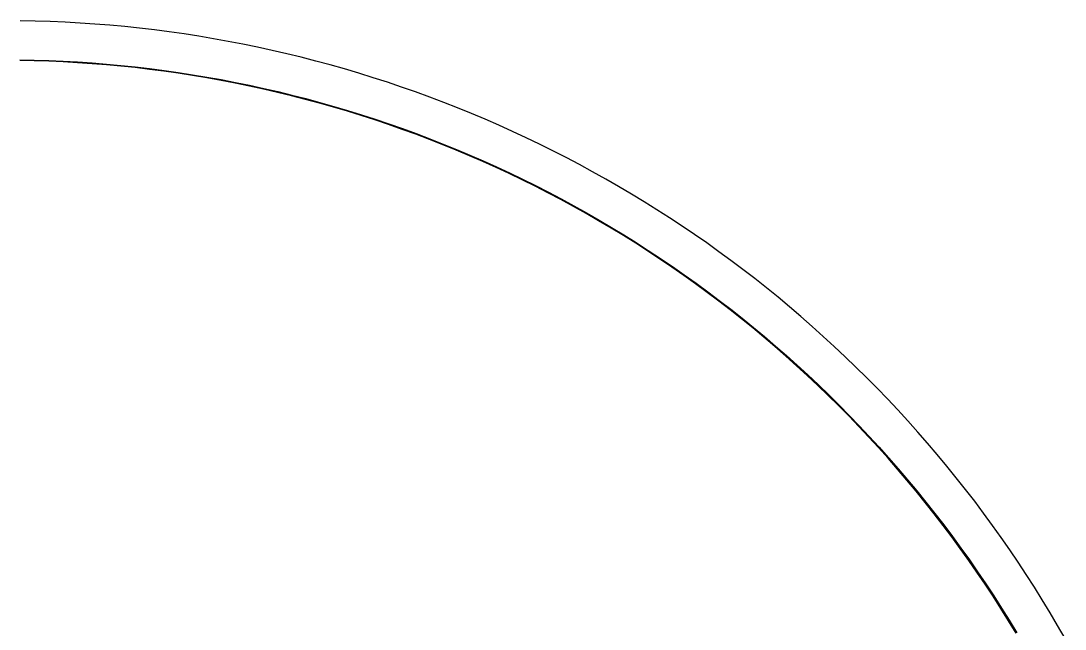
# Model space of a CAD drawing. Extents: x -18 to 132, y -42 to 114.
# Drawn here: x 55 to 121.4, y 74.8 to 113.5 of the extents above; entities that cross this region are included whole.
import ezdxf

# ---------------------------------------------------------------- set-up
doc = ezdxf.new("R2010")
doc.units = 0

msp = doc.modelspace()

# ---------------------------------------------------------------- linework, layer by layer
for p, q in [((55.9019, 113.477), (54.951, 113.494)), ((56.8526, 113.447), (55.9019, 113.477)), ((57.8027, 113.407), (56.8526, 113.447)), ((58.7523, 113.354), (57.8027, 113.407)), ((59.7012, 113.29), (58.7523, 113.354)), ((60.6493, 113.214), (59.7012, 113.29)), ((61.5963, 113.127), (60.6493, 113.214)), ((62.5422, 113.028), (61.5963, 113.127)), ((63.4868, 112.917), (62.5422, 113.028)), ((64.43, 112.795), (63.4868, 112.917)), ((65.3716, 112.661), (64.43, 112.795)), ((66.3115, 112.516), (65.3716, 112.661)), ((67.2495, 112.359), (66.3115, 112.516)), ((68.1856, 112.191), (67.2495, 112.359)), ((69.1195, 112.011), (68.1856, 112.191)), ((70.0511, 111.82), (69.1195, 112.011)), ((70.9803, 111.617), (70.0511, 111.82)), ((55.84, 110.952), (54.92, 110.969)), ((54.9207, 111.019), (55.8412, 111.002)), ((55.8412, 111.002), (56.7615, 110.974)), ((56.7615, 110.974), (57.6813, 110.935)), ((71.907, 111.403), (70.9803, 111.617)), ((72.831, 111.177), (71.907, 111.403)), ((73.7521, 110.941), (72.831, 111.177)), ((56.7596, 110.924), (55.84, 110.952)), ((57.6788, 110.885), (56.7596, 110.924)), ((58.5975, 110.834), (57.6788, 110.885)), ((57.6813, 110.935), (58.6006, 110.884)), ((59.5155, 110.772), (58.5975, 110.834)), ((58.6006, 110.884), (59.5192, 110.822)), ((60.4326, 110.699), (59.5155, 110.772)), ((59.5192, 110.822), (60.4369, 110.748)), ((61.3488, 110.614), (60.4326, 110.699)), ((60.4369, 110.748), (61.3537, 110.664)), ((62.2639, 110.518), (61.3488, 110.614)), ((61.3537, 110.664), (62.2694, 110.568)), ((63.1777, 110.411), (62.2639, 110.518)), ((62.2694, 110.568), (63.1839, 110.461)), ((64.0902, 110.293), (63.1777, 110.411)), ((63.1839, 110.461), (64.0969, 110.342)), ((65.0011, 110.163), (64.0902, 110.293)), ((64.0969, 110.342), (65.0085, 110.213)), ((74.6702, 110.693), (73.7521, 110.941)), ((75.5853, 110.433), (74.6702, 110.693)), ((76.4971, 110.163), (75.5853, 110.433)), ((65.9104, 110.023), (65.0011, 110.163)), ((65.0085, 110.213), (65.9183, 110.072)), ((66.8179, 109.871), (65.9104, 110.023)), ((65.9183, 110.072), (66.8264, 109.92)), ((67.7234, 109.708), (66.8179, 109.871)), ((66.8264, 109.92), (67.7326, 109.757)), ((68.6269, 109.534), (67.7234, 109.708)), ((67.7326, 109.757), (68.6366, 109.583)), ((77.4055, 109.881), (76.4971, 110.163)), ((78.3103, 109.588), (77.4055, 109.881)), ((69.5282, 109.349), (68.6269, 109.534)), ((68.6366, 109.583), (69.5385, 109.398)), ((70.4271, 109.153), (69.5282, 109.349)), ((69.5385, 109.398), (70.4381, 109.202)), ((71.3236, 108.946), (70.4271, 109.153)), ((70.4381, 109.202), (71.3351, 108.995)), ((71.3351, 108.995), (72.2296, 108.777)), ((79.2115, 109.285), (78.3103, 109.588)), ((80.109, 108.97), (79.2115, 109.285)), ((81.0024, 108.644), (80.109, 108.97)), ((72.2174, 108.728), (71.3236, 108.946)), ((73.1086, 108.499), (72.2174, 108.728)), ((72.2296, 108.777), (73.1213, 108.547)), ((73.9968, 108.259), (73.1086, 108.499)), ((73.1213, 108.547), (74.0101, 108.307)), ((74.0101, 108.307), (74.8959, 108.056)), ((81.8919, 108.307), (81.0024, 108.644)), ((82.7771, 107.959), (81.8919, 108.307)), ((74.882, 108.008), (73.9968, 108.259)), ((75.7641, 107.747), (74.882, 108.008)), ((74.8959, 108.056), (75.7786, 107.794)), ((76.6429, 107.474), (75.7641, 107.747)), ((75.7786, 107.794), (76.658, 107.522)), ((83.658, 107.601), (82.7771, 107.959)), ((77.5183, 107.191), (76.6429, 107.474)), ((76.658, 107.522), (77.534, 107.238)), ((78.3901, 106.897), (77.5183, 107.191)), ((77.534, 107.238), (78.4064, 106.944)), ((84.5344, 107.231), (83.658, 107.601)), ((85.4062, 106.851), (84.5344, 107.231)), ((79.2583, 106.592), (78.3901, 106.897)), ((78.4064, 106.944), (79.2752, 106.639)), ((80.1227, 106.277), (79.2583, 106.592)), ((79.2752, 106.639), (80.1401, 106.324)), ((80.1401, 106.324), (81.0011, 105.998)), ((86.2733, 106.461), (85.4062, 106.851)), ((87.1355, 106.059), (86.2733, 106.461)), ((80.9831, 105.951), (80.1227, 106.277)), ((81.8395, 105.615), (80.9831, 105.951)), ((81.0011, 105.998), (81.8581, 105.661)), ((81.8581, 105.661), (82.7108, 105.314)), ((87.9928, 105.647), (87.1355, 106.059)), ((88.8449, 105.225), (87.9928, 105.647)), ((82.6917, 105.268), (81.8395, 105.615)), ((83.5396, 104.911), (82.6917, 105.268)), ((82.7108, 105.314), (83.5592, 104.957)), ((89.6917, 104.792), (88.8449, 105.225)), ((84.383, 104.543), (83.5396, 104.911)), ((83.5592, 104.957), (84.4032, 104.589)), ((85.2218, 104.165), (84.383, 104.543)), ((84.4032, 104.589), (85.2426, 104.21)), ((90.5332, 104.349), (89.6917, 104.792)), ((91.3692, 103.895), (90.5332, 104.349)), ((86.0559, 103.777), (85.2218, 104.165)), ((85.2426, 104.21), (86.0773, 103.822)), ((86.8853, 103.378), (86.0559, 103.777)), ((86.0773, 103.822), (86.9072, 103.423)), ((92.1996, 103.432), (91.3692, 103.895)), ((87.7096, 102.969), (86.8853, 103.378)), ((86.9072, 103.423), (87.7321, 103.014)), ((87.7321, 103.014), (88.5519, 102.595)), ((93.0242, 102.958), (92.1996, 103.432)), ((88.5289, 102.551), (87.7096, 102.969)), ((89.343, 102.122), (88.5289, 102.551)), ((88.5519, 102.595), (89.3665, 102.166)), ((93.843, 102.474), (93.0242, 102.958)), ((94.6557, 101.98), (93.843, 102.474)), ((90.1517, 101.683), (89.343, 102.122)), ((89.3665, 102.166), (90.1758, 101.727)), ((90.955, 101.235), (90.1517, 101.683)), ((90.1758, 101.727), (90.9797, 101.278)), ((95.4623, 101.476), (94.6557, 101.98)), ((91.7528, 100.776), (90.955, 101.235)), ((90.9797, 101.278), (91.778, 100.82)), ((96.2627, 100.962), (95.4623, 101.476)), ((92.5448, 100.308), (91.7528, 100.776)), ((91.778, 100.82), (92.5706, 100.351)), ((92.5706, 100.351), (93.3573, 99.8729)), ((97.0567, 100.439), (96.2627, 100.962)), ((97.8442, 99.9057), (97.0567, 100.439)), ((93.3311, 99.8304), (92.5448, 100.308)), ((94.1114, 99.3429), (93.3311, 99.8304)), ((93.3573, 99.8729), (94.1382, 99.3851)), ((98.6251, 99.3628), (97.8442, 99.9057)), ((94.8857, 98.8459), (94.1114, 99.3429)), ((94.1382, 99.3851), (94.913, 98.8878)), ((99.3993, 98.8104), (98.6251, 99.3628)), ((95.6539, 98.3394), (94.8857, 98.8459)), ((94.913, 98.8878), (95.6817, 98.381)), ((96.4157, 97.8236), (95.6539, 98.3394)), ((95.6817, 98.381), (96.444, 97.8648)), ((100.167, 98.2486), (99.3993, 98.8104)), ((97.1712, 97.2984), (96.4157, 97.8236)), ((96.444, 97.8648), (97.2, 97.3393)), ((100.927, 97.6774), (100.167, 98.2486)), ((101.68, 97.0968), (100.927, 97.6774)), ((97.9202, 96.764), (97.1712, 97.2984)), ((97.2, 97.3393), (97.9495, 96.8046)), ((102.427, 96.5071), (101.68, 97.0968)), ((98.6626, 96.2205), (97.9202, 96.764)), ((97.9495, 96.8046), (98.6923, 96.2606)), ((103.165, 95.9083), (102.427, 96.5071)), ((99.3982, 95.6679), (98.6626, 96.2205)), ((98.6923, 96.2606), (99.4285, 95.7077)), ((99.4285, 95.7077), (100.158, 95.1457)), ((103.897, 95.3005), (103.165, 95.9083)), ((100.127, 95.1063), (99.3982, 95.6679)), ((100.849, 94.5358), (100.127, 95.1063)), ((100.158, 95.1457), (100.88, 94.5748)), ((104.621, 94.6837), (103.897, 95.3005)), ((101.564, 93.9565), (100.849, 94.5358)), ((100.88, 94.5748), (101.595, 93.9951)), ((105.337, 94.0581), (104.621, 94.6837)), ((102.271, 93.3684), (101.564, 93.9565)), ((101.595, 93.9951), (102.303, 93.4067)), ((106.046, 93.4237), (105.337, 94.0581)), ((102.972, 92.7717), (102.271, 93.3684)), ((102.303, 93.4067), (103.004, 92.8096)), ((106.747, 92.7807), (106.046, 93.4237)), ((103.665, 92.1665), (102.972, 92.7717)), ((103.004, 92.8096), (103.698, 92.2039)), ((107.439, 92.1292), (106.747, 92.7807)), ((104.35, 91.5528), (103.665, 92.1665)), ((103.698, 92.2039), (104.384, 91.5899)), ((108.124, 91.4691), (107.439, 92.1292)), ((105.028, 90.9308), (104.35, 91.5528)), ((104.384, 91.5899), (105.062, 90.9674)), ((108.801, 90.8008), (108.124, 91.4691)), ((105.698, 90.3004), (105.028, 90.9308)), ((105.062, 90.9674), (105.733, 90.3366)), ((109.469, 90.1242), (108.801, 90.8008)), ((106.361, 89.6619), (105.698, 90.3004)), ((105.733, 90.3366), (106.396, 89.6977)), ((106.396, 89.6977), (107.051, 89.0507)), ((110.129, 89.4394), (109.469, 90.1242)), ((107.015, 89.0153), (106.361, 89.6619)), ((107.051, 89.0507), (107.698, 88.3957)), ((110.781, 88.7466), (110.129, 89.4394)), ((107.662, 88.3607), (107.015, 89.0153)), ((107.698, 88.3957), (108.337, 87.7328)), ((111.424, 88.0458), (110.781, 88.7466)), ((108.3, 87.6983), (107.662, 88.3607)), ((108.337, 87.7328), (108.967, 87.0621)), ((112.058, 87.3372), (111.424, 88.0458)), ((108.931, 87.0281), (108.3, 87.6983)), ((108.967, 87.0621), (109.59, 86.3837)), ((112.684, 86.6209), (112.058, 87.3372)), ((109.553, 86.3501), (108.931, 87.0281)), ((109.59, 86.3837), (110.204, 85.6977)), ((113.3, 85.8969), (112.684, 86.6209)), ((110.166, 85.6646), (109.553, 86.3501)), ((113.908, 85.1655), (113.3, 85.8969)), ((110.772, 84.9716), (110.166, 85.6646)), ((110.204, 85.6977), (110.81, 85.0043)), ((114.507, 84.4266), (113.908, 85.1655)), ((111.368, 84.2713), (110.772, 84.9716)), ((110.81, 85.0043), (111.407, 84.3035)), ((115.097, 83.6804), (114.507, 84.4266)), ((111.956, 83.5636), (111.368, 84.2713)), ((111.407, 84.3035), (111.995, 83.5954)), ((112.536, 82.8488), (111.956, 83.5636)), ((111.995, 83.5954), (112.575, 82.8801)), ((115.677, 82.9271), (115.097, 83.6804)), ((113.106, 82.127), (112.536, 82.8488)), ((112.575, 82.8801), (113.146, 82.1577)), ((116.249, 82.1667), (115.677, 82.9271)), ((113.668, 81.3982), (113.106, 82.127)), ((113.146, 82.1577), (113.708, 81.4285)), ((116.81, 81.3993), (116.249, 82.1667)), ((114.22, 80.6626), (113.668, 81.3982)), ((113.708, 81.4285), (114.261, 80.6923)), ((117.363, 80.6251), (116.81, 81.3993)), ((114.764, 79.9202), (114.22, 80.6626)), ((114.261, 80.6923), (114.805, 79.9495)), ((117.906, 79.8442), (117.363, 80.6251)), ((115.298, 79.1712), (114.764, 79.9202)), ((114.805, 79.9495), (115.339, 79.2)), ((118.439, 79.0567), (117.906, 79.8442)), ((115.824, 78.4157), (115.298, 79.1712)), ((115.339, 79.2), (115.865, 78.444)), ((116.339, 77.6539), (115.824, 78.4157)), ((115.865, 78.444), (116.381, 77.6817)), ((118.962, 78.2627), (118.439, 79.0567)), ((119.476, 77.4623), (118.962, 78.2627)), ((116.846, 76.8857), (116.339, 77.6539)), ((116.381, 77.6817), (116.888, 76.913)), ((119.98, 76.6557), (119.476, 77.4623)), ((117.343, 76.1114), (116.846, 76.8857)), ((116.888, 76.913), (117.385, 76.1382)), ((120.474, 75.843), (119.98, 76.6557)), ((117.83, 75.3311), (117.343, 76.1114)), ((117.385, 76.1382), (117.873, 75.3573)), ((120.958, 75.0242), (120.474, 75.843)), ((118.308, 74.5448), (117.83, 75.3311)), ((117.873, 75.3573), (118.351, 74.5706)), ((121.432, 74.1996), (120.958, 75.0242))]:
    msp.add_line(p, q)

doc.saveas('drawing.dxf')
